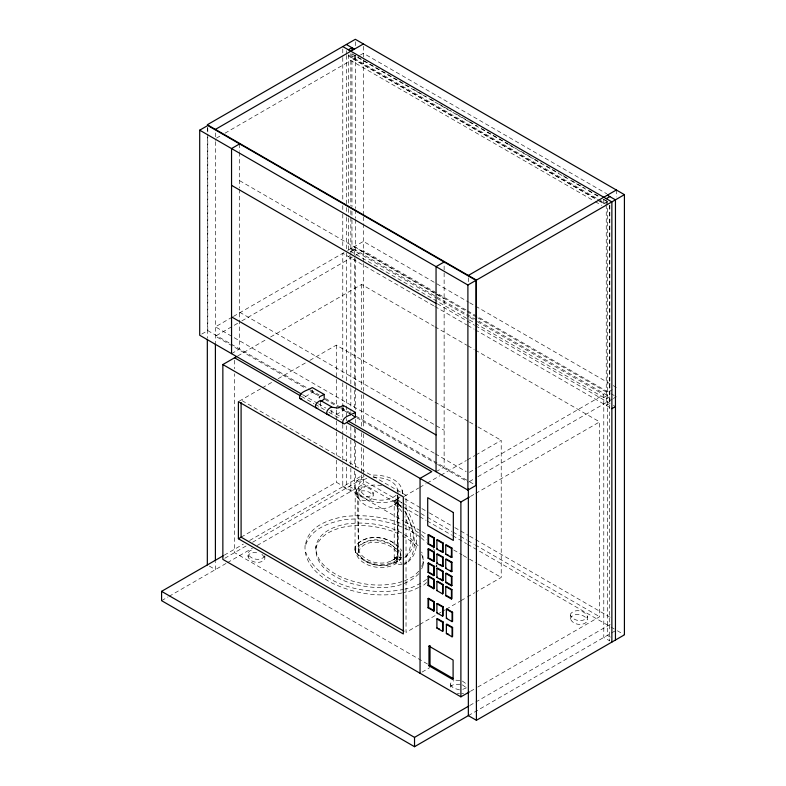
<?xml version="1.0" encoding="UTF-8"?>
<svg xmlns="http://www.w3.org/2000/svg" width="786" height="786" viewBox="0 0 786 786"><rect width="100%" height="100%" fill="white"/><g stroke="black" fill="none" stroke-linecap="round" stroke-linejoin="round"><path stroke-width="0.59" stroke-dasharray="3.93 2.95" d="M320.58 402.255L320.57 406.578L317.731 408.219M402.019 503.178L396.989 499.218L394.749 500.613L394.749 504.583L397.077 503.541L397.421 498.53M381.672 485.679C373.173 484.117 359.114 484.854 357.316 495.426L358.544 552.362C362.543 566.785 393.973 571.825 398.178 555.564L398.247 498.186L397.451 495.101M264.902 555.81L264.813 559.082C260.49 565.645 245.34 561.793 248.18 552.686L250.017 550.622L253.593 549.561M248.091 556.96L248.838 554.592L250.017 553.658L253.593 552.597L257.936 552.823M401.803 557.087C390.819 571.275 361.884 566.716 354.997 550.298L355.252 484.029L357.109 480.845L360.44 478.202L364.105 476.66M356.205 491.505L356.294 490.268C360.921 483.439 376.396 487.929 372.928 497.43C368.742 503.826 353.926 500.387 356.205 491.505C358.662 497.381 369.263 499.041 372.928 493.628L373.016 492.39M356.205 495.318L356.294 494.07C359.959 488.656 370.56 490.317 373.016 496.192M354.997 550.298L355.252 546.791C365.195 531.631 393.481 536.357 401.833 550.986M402.265 493.529C402.825 478.438 382.458 474.272 370.53 475.206M460.203 684.242L453.895 684.39L451.105 686.011L450.358 688.379L450.447 683.329L453.895 680.588M570.479 615.212L570.567 613.974C575.195 607.146 590.669 611.636 587.201 621.146C583.015 627.533 568.199 624.094 570.479 615.212C572.935 621.087 583.536 622.748 587.201 617.334L587.289 616.096M570.479 619.024L570.567 617.786C574.232 612.373 584.833 614.033 587.289 619.899M397.932 495.779L397.706 555.407C389.119 568.052 364.311 564.161 358.593 550.416L358.809 484.746L360.352 482.113L363.122 479.932L366.915 478.34M358.593 550.416L358.809 547.508C367.406 534.873 392.214 538.754 397.932 552.509M397.785 491.682C397.176 480.217 381.947 476.955 372.485 477.436M355.301 549.581L355.685 546.231C366.109 530.422 404.024 537.29 400.673 558.964C391.182 573.731 356.294 568.592 355.301 549.581C361.609 565.812 390.387 570.253 400.673 555.928L401.047 552.578M355.301 552.617L355.685 549.267C365.971 534.942 394.749 539.383 401.047 555.614M358.544 552.362C362.759 536.101 394.179 541.141 398.178 555.564M398.247 498.186L397.637 501.183L397.706 555.407L397.706 495.062L397.637 501.183C388.235 513.455 362.228 510.566 357.316 495.426M401.548 558.984L398.531 559.239L394.208 557.657L394.208 504.16L397.127 503.305L394.749 504.583M397.421 560.683L397.077 561.784L394.749 562.825L394.749 557.854L397.077 556.95L400.772 557.844L396.989 556.468L397.077 561.784L397.038 556.134M418.791 573.751C401.626 591.288 373.399 589.245 351.46 583.517C335.691 578.182 315.382 567.747 315.874 548.49C316.483 533.154 333.559 526.276 346.557 523.948C365.883 521.423 386.388 524.213 403.434 533.949M315.874 548.49C319.057 534.598 333.991 528.87 346.557 526.482C364.792 523.928 383.617 526.767 400.3 534.559M421.669 566.382L423.369 562.088L422.671 554.032L421.591 552.018M421.669 568.917L423.369 564.633L423.369 562.088M420.245 537.162C398.787 521.668 371.051 516.903 345.093 519.654C329.314 522.307 310.637 528.693 305.489 545.612C307.041 526.669 328.98 519.104 345.093 516.481C371.051 513.73 398.787 518.495 420.245 533.989M435.847 566.961L436.79 564.947L436.79 567.07M264.813 556.046C261.158 561.459 250.547 559.799 248.091 553.924M406.008 556.635C414.399 544.973 410.734 528.713 404.859 516.726M418.791 571.206L413.967 576.04L404.515 580.992M426.611 579.38L421.895 582.731M426.611 582.554L424.086 584.853L419.695 586.955M394.543 559.052L391.3 560.821M354.997 487.536C361.894 503.63 387.341 507.176 400.408 496.713M466.422 687.819L461.667 689.813M396.173 495.278C385.337 503.924 364.282 500.987 358.593 487.654M343.305 407.757L343.305 410.154L337.941 413.731L335.907 414.035M312.278 389.895L312.278 392.293L302.757 398.482M404.8 557.5C419.311 546.948 412.473 524.203 404.8 511.165M405.036 511.421C413.613 526.414 421.05 552.332 404.456 564.26C425.098 553.148 415.578 521.531 404.692 506.498M409.27 86.882L351.961 53.802L348.375 55.875L598.824 200.469M468.151 121.27L354.427 55.61L350.841 57.683L596.348 199.428M216.455 138.12L220.689 135.673M224.924 133.227L350.841 60.532L594.226 201.049M354.427 55.61L354.427 58.459L359.418 55.58M360.41 55.01L363.397 53.281L606.782 193.798M201.727 334.089L207.779 330.601L230.062 343.462M232.332 317.072L215.403 326.838L434.334 453.247M233.393 316.453L346.606 251.088M347.667 250.479L351.961 248.003L609.838 396.881L606.252 398.954L348.375 250.076M354.427 385.445L354.427 246.578L363.397 241.4L468.613 302.138M350.841 251.491L354.427 249.427M348.375 256.541L350.173 255.509M237.618 323.331L215.403 336.162L305.734 388.323M241.852 320.894L354.427 255.892M355.429 255.322L363.397 250.714L466.491 310.234M231.546 353.641L239.622 348.984L239.622 189.033M237.736 355.95L266.326 339.444M270.561 336.998L361.589 284.444L433.852 326.161M239.288 401.115L261.188 388.481M262.249 387.862L272.821 381.76M278.116 378.705L305.616 362.827M309.841 360.381L336.29 345.123L468.446 421.424M607.372 201.648L603.786 203.721L597.409 200.037M241.096 537.172L336.29 482.211L403.955 521.275M224.256 555.162L243.375 544.118M249.653 540.493L362.336 475.442M224.806 558.266L246.205 545.906M252.561 542.242L361.589 479.293L401.98 502.608M161.582 600.661L167.958 596.987M169.019 596.368L226.378 563.257M227.439 562.638L252.434 548.215M257.179 545.474L363.397 484.147L363.397 474.823M436.053 471.718L444.129 467.051L444.129 261.984M404.23 496.349L418.722 487.978M419.783 487.369L426.13 483.704M427.181 483.095L439.875 475.766M440.936 475.157L466.324 460.498M467.375 459.889L474.783 455.615M475.844 454.996L501.222 440.347L501.222 577.435L475.844 592.094M469.399 472.268L476.807 467.994M477.868 467.385L603.786 394.68L603.786 637.436L609.838 640.924M612.353 389.738L607.372 392.607L477.711 317.75M603.786 397.529L607.372 395.456M469.399 481.592L476.807 477.318M477.868 476.699L612.353 399.052M613.355 398.482L616.342 396.753M470.421 496.467L474.665 494.021M475.717 493.411L599.639 421.876L599.639 616.725L475.717 688.261M418.722 625.067L406.028 632.396L406.028 495.308L241.096 400.084M419.783 624.457L436.702 614.691M437.763 614.082L440.936 612.245M441.987 611.636L445.161 609.808M446.222 609.189L459.977 601.251M461.028 600.642L466.324 597.586M467.375 596.977L474.783 592.703M422.003 672.118L429.814 667.609M470.421 691.326L474.665 688.88M469.763 705.494L612.097 623.318M468.348 715.633L616.342 630.185M420.795 583.251L412.031 587.447L405.183 589.048M418.604 587.476L412.031 590.62L402.894 592.752M394.208 557.657L397.077 556.95M397.077 499.7L394.749 500.613L401.784 507.058M402.147 581.611C381.397 588.105 358.495 584.941 338.943 576.02C327.595 570.027 314.96 560.192 315.874 545.946M404.033 589.313C370.432 596.191 320.491 587.378 305.705 552.263M401.754 593.017C378.115 597.763 353.101 593.292 331.535 582.829C316.699 575.018 302.089 560.742 305.489 542.438M461.667 693.616L463.622 693.242M404.358 563.071L406.696 562.864M402.118 564.466L399.779 564.662L394.749 562.825L396.989 561.43L402.019 563.267M397.628 558.954L394.749 557.854M455.851 680.204L460.203 680.43M459.525 689.862L453.355 688.123L450.358 684.567M457.324 693.39L459.525 693.665M462.306 681.02L466.688 684.174M462.306 684.832L466.688 687.986M413.515 89.339L417.759 91.785M418.82 92.404L426.248 96.688M430.492 99.144L434.737 101.591M438.981 104.037L443.225 106.493M444.286 107.102L451.714 111.396M455.968 113.842L461.274 116.908M462.335 117.517L468.702 121.191M469.763 121.81L477.19 126.094M481.435 128.55L507.962 143.867M509.023 144.477L516.451 148.77M520.696 151.217L533.429 158.566M534.49 159.185L541.927 163.468M546.172 165.925L558.905 173.274M563.149 175.73L567.394 178.176M571.638 180.623L584.371 187.982M588.616 190.428L593.921 193.494M594.982 194.103L598.166 195.94M604.532 199.624L606.654 200.843M469.213 121.879L598.873 196.736M603.127 199.192L606.311 201.039M354.427 58.459L605.249 203.269M599.885 201.078L606.252 204.753L606.252 201.118M595.287 201.658L601.663 205.343M469.674 302.757L612.097 384.983M613.159 385.592L616.342 387.429M467.552 310.853L609.965 393.069M611.027 393.688L614.22 395.525M354.427 246.578L436.269 293.826M437.33 294.436L476.65 317.141M239.622 180.672L444.129 298.749M350.841 248.651L435.866 297.737M436.928 298.346L468.81 316.758M469.871 317.367L476.247 321.052M477.318 321.661L603.786 394.68M437.33 303.76L474.528 325.237M475.589 325.846L612.422 404.849M613.434 405.429L615.448 406.598M433.744 305.833L342.775 253.308L342.775 377.968M434.805 306.442L466.688 324.854M467.749 325.463L474.125 329.147M475.186 329.756L611.862 408.661M434.923 326.77L466.796 345.182M467.867 345.791L474.243 349.475M475.304 350.084L599.639 421.876M469.507 422.033L476.906 426.307M477.967 426.916L501.222 440.347M239.622 312.209L444.129 430.286M435.395 453.856L466.216 471.649M231.123 344.081L309.556 389.355M310.617 389.974L319.087 394.867M325.453 398.531L340.279 407.099M341.34 407.708L349.819 412.611M356.176 416.275L468.535 481.15M469.606 481.759L473.85 484.215M309.989 390.78L318.487 395.682M324.864 399.367L339.749 407.954M340.81 408.573L351.44 414.703M352.501 415.322L355.685 417.16M356.756 417.769L436.466 463.789M437.527 464.408L468.348 482.201M312.278 392.293L318.232 395.731M343.305 410.154L351.352 414.802M352.354 415.381L355.37 417.12M302.541 394.631L317.377 403.198M318.438 403.808L325.856 408.091M330.091 410.538L341.743 417.268M301.352 396.341L314.076 403.69M315.137 404.299L324.677 409.811M328.921 412.257L341.645 419.606M404.849 498.756L420.795 507.962M421.856 508.571L428.232 512.256M429.294 512.865L453.738 526.984M454.799 527.593L468.613 535.571M469.674 536.18L612.097 618.405M403.041 503.217L426.415 516.716M427.476 517.335L451.921 531.444M452.982 532.053L459.358 535.738M460.419 536.347L466.796 540.031M467.867 540.65L474.243 544.325M475.304 544.944L599.639 616.725M401.656 506.233L355.331 479.489L355.331 472.131M402.727 506.852L418.663 516.048M419.724 516.667L426.1 520.352M427.171 520.961L451.616 535.079M452.677 535.688L466.491 543.666M467.552 544.276L609.965 626.501M611.027 627.11L614.22 628.957M617.354 630.765L623.406 634.263M610.398 637.112L607.372 635.363L607.372 206.207M405.016 521.894L420.874 531.041M421.925 531.66L426.159 534.097M453.65 549.964L462.109 554.857M463.16 555.466L468.446 558.512M469.507 559.121L476.906 563.395M477.967 564.004L501.222 577.435M427.525 664.032L234.562 552.637L234.562 373.714M209.351 566.097L215.403 569.595L215.403 562.236M404.476 534.598L410.734 538.469L418.368 545.975M402.383 535.846L410.734 541.004L418.368 548.51M421.198 534.618L426.307 539.265M421.198 537.791L426.307 542.438M261.905 554.277L264.902 557.834M394.208 504.16L398.531 507.56L401.882 511.725M402.108 507.835L396.989 503.197L397.077 499.356M421.591 554.562L422.671 556.576L423.369 564.633M433.469 548.51L434.501 550.721M397.127 503.305L398.531 507.56M397.038 502.676L397.077 503.541M436.721 564.849L436.77 567.03M616.342 189.996L616.342 196.991M609.838 205.126L609.838 403.356L606.252 405.429L606.252 205.981M609.396 205.392L609.396 640.669M607.372 201.304L607.372 204.989M603.786 199.575L603.786 204.242M468.348 277.772L468.348 282.803M402.52 490.022L402.52 493.637M397.932 489.747L397.932 494.571M363.397 46.295L363.397 58.675M363.397 59.903L363.397 215.619M363.397 216.848L363.397 262.21M363.397 263.438L363.397 393.413M363.397 394.641L363.397 427.741M363.397 433.872L363.397 443.687M363.397 448.59L363.397 474.341M361.589 284.444L361.589 389.836M361.589 394.739L361.589 427.82M361.589 432.722L361.589 442.528M361.589 447.43L361.589 479.293M355.331 41.756L355.331 46.659M355.331 55.236L355.331 208.506M355.331 209.734L355.331 218.321M355.331 219.54L355.331 253.878M355.331 258.781L355.331 386.299M355.331 387.527L355.331 409.594M355.331 419.4L355.331 423.084M355.331 429.215L355.331 437.792M355.331 442.705L355.331 467.228M354.427 390.328L354.427 409.889M354.427 428.223L354.427 437.999M354.427 439.217L354.427 466.108M354.427 470.991L354.427 489.324L346.361 484.667L346.361 466.275M351.961 53.802L351.961 206.757M351.961 211.355L351.961 218.989M351.961 219.903L351.961 252.031M350.841 53.664L350.841 205.706M350.841 210.609L350.841 254.752M350.841 255.981L350.841 387.174M350.841 388.402L350.841 410.469M350.841 411.697L350.841 415.372M350.841 426.415L350.841 466.874M350.841 468.102L350.841 491.397L342.775 486.74L342.775 463.514M348.375 54.676L348.375 207.327M348.375 208.545L348.375 217.093M348.375 218.311L348.375 250.429M346.361 50.609L346.361 54.283M346.361 55.511L346.361 206.325M346.361 207.553L346.361 216.14M346.361 217.368L346.361 251.697M346.361 252.925L346.361 384.118M346.361 385.346L346.361 417.228M346.361 418.457L346.361 420.903M346.361 425.806L346.361 433.165M346.361 438.067L346.361 461.372M342.775 48.997L342.775 56.337M342.775 57.565L342.775 200.705M342.775 205.598L342.775 212.937M342.775 214.156L342.775 247.187M342.775 382.851L342.775 406.077M342.775 407.295L342.775 417.071M342.775 424.411L342.775 434.186M342.775 435.405L342.775 462.296M336.29 345.123L336.29 378.164M336.29 379.392L336.29 408.769M336.29 409.997L336.29 419.783M336.29 421.011L336.29 430.807M336.29 432.025L336.29 455.281M336.29 460.183L336.29 482.211M331.82 409.928L331.78 413.053M239.622 143.907L239.622 151.266M239.622 152.425L239.622 187.982M234.562 360.234L234.562 368.811M215.403 132.903L215.403 140.439M215.403 141.667L215.403 342.755M207.779 127.98L207.779 132.893M207.779 134.121L207.779 330.601M207.327 127.194L207.327 132.107M207.327 137.01L207.327 338.098"/><path stroke-width="1.18" d="M319.254 397.824L319.597 396.704L324.186 394.444L324.186 399.17L321.435 400.988M301.48 394.022L199.703 335.258L199.703 130.181L207.779 125.524L475.972 280.366L475.972 485.434L467.896 490.1L348.11 420.932M348.375 49.783L351.961 47.72L351.961 50.166M215.403 129.405L363.397 43.957M239.622 143.907L231.546 148.564L231.546 353.641M469.37 691.935L460.891 696.828L222.851 559.396L222.851 364.547L236.684 356.559M444.129 261.984L436.053 266.641L436.053 471.718M468.348 275.444L616.342 189.996M606.252 198.671L609.838 196.598M199.703 130.181L467.896 285.023L475.972 280.366M624.418 194.653L355.331 39.3L207.327 124.748L476.414 280.101L624.418 194.653L624.418 634.842L476.414 720.29L468.348 715.633L468.348 488.794M331.78 407.227L337.941 408.032L343.305 405.429L355.37 412.395L355.37 417.12L344.317 423.949L326.819 414.035C325.935 410.783 329.069 408.032 331.78 406.942L320.57 400.467C317.819 401.567 314.773 404.318 315.569 407.58L317.141 408.307M238.394 538.734L403.326 633.958L403.326 496.87L238.394 401.636L238.394 538.734L241.096 537.172L403.916 631.178M468.702 715.427L414.527 746.7L161.582 600.661L161.582 591.347L223.195 555.771M611.862 408.661L615.448 406.598M222.851 364.547L460.891 501.979L469.37 497.086M428.046 534.883L428.576 534.578L434.265 537.86L434.265 546.968L433.734 547.272L428.046 543.991L428.046 534.883L433.734 538.164L434.265 537.86M428.046 543.991L428.576 543.686L428.576 534.578M436.898 539.982L437.419 539.677L443.108 542.969L443.108 552.077L442.577 552.381L436.898 549.1L436.898 539.982L442.577 543.273L443.108 542.969M428.046 549.05L428.576 548.746L434.265 552.027L434.265 561.145L433.734 561.44L428.046 558.158L428.046 549.05L433.734 552.332L434.265 552.027M436.898 549.1L437.419 548.795M445.741 545.091L446.261 544.786L451.95 548.068L451.95 557.186L451.429 557.49L445.741 554.199L445.741 545.091L451.429 548.373L451.95 548.068M428.046 558.158L428.576 557.854L428.576 548.746M436.898 554.159L437.419 553.855L443.108 557.136L443.108 566.244L442.577 566.549L436.898 563.267L436.898 554.159L442.577 557.441L443.108 557.136M428.046 563.218L428.576 562.923L434.265 566.205L434.265 575.313L433.734 575.617L428.046 572.336L428.046 563.218L433.734 566.51L434.265 566.205M445.741 554.199L448.158 554.995M436.898 563.267L437.419 562.963M445.741 559.268L446.261 558.964L451.95 562.245L451.95 571.353L451.429 571.658L445.741 568.376L445.741 559.268L451.429 562.55L451.95 562.245M428.046 572.336L428.576 572.031L428.576 562.923M436.898 568.327L437.419 568.023L443.108 571.304L443.108 580.422L442.577 580.726L436.898 577.445L436.898 568.327L442.577 571.609L443.108 571.304M428.046 576.384L428.576 576.079L434.265 579.361L434.265 588.468L433.734 588.773L428.046 585.491L428.046 576.384L433.734 579.665L434.265 579.361M445.741 568.376L446.261 568.072M436.898 577.445L437.419 577.14M445.741 573.436L446.261 573.132L451.95 576.413L451.95 585.521L451.429 585.825L445.741 582.544L445.741 573.436L451.429 576.718L451.95 576.413M428.046 585.491L428.576 585.187L434.265 588.468M436.898 581.493L437.419 581.188L443.108 584.47L443.108 593.577L442.577 593.882L436.898 590.6L436.898 581.493L442.577 584.774L443.108 584.47M445.741 582.544L446.261 582.239L451.95 585.521M436.898 590.6L437.419 590.296M445.741 586.592L446.261 586.287L451.95 589.579L451.95 598.686L451.429 598.991L445.741 595.709L445.741 586.592L451.429 589.883L451.95 589.579M428.046 598.657L428.576 598.352L434.265 601.634L434.265 610.742L433.734 611.046L428.046 607.765L428.046 598.657L433.734 601.938L434.265 601.634M445.741 595.709L446.261 595.405L451.007 598.136M428.046 607.765L428.576 607.46L428.576 598.352M436.898 603.756L437.419 603.452L443.108 606.733L443.108 615.851L442.577 616.155L436.898 612.874L436.898 603.756L442.577 607.038L443.108 606.733M436.898 612.874L437.419 612.569M446.369 609.229L446.9 608.924L452.589 612.206L452.589 621.323L452.058 621.628L446.369 618.336L446.369 609.229L452.058 612.51L452.589 612.206M436.898 618.946L437.419 618.641L443.108 621.923L443.108 631.03L442.577 631.335L436.898 628.053L436.898 618.946L442.577 622.227L443.108 621.923M446.369 618.336L446.9 618.042M436.898 628.053L439.315 628.839M446.369 624.418L446.9 624.113L452.589 627.395L452.589 636.503L452.058 636.807L446.369 633.526L446.369 624.418L452.058 627.7L452.589 627.395M446.369 633.526L448.796 634.312M428.969 646.112L453.1 660.043L453.1 679.713L428.969 665.781L428.969 646.112L430.021 645.503L430.021 665.172L453.1 678.505M428.969 665.781L430.021 665.172M161.582 591.347L414.527 737.376L468.702 706.103M324.186 394.444L312.278 387.567C308.014 390.465 298.857 391.556 299.643 398.394L327.507 414.468L328.931 414.694M355.37 412.395C351.244 415.165 341.89 416.433 342.745 423.222M301.804 399.023L299.643 398.394M346.361 44.478L354.427 49.135M607.372 195.174L615.448 199.841L615.448 640.02M342.775 46.551L611.862 201.904L611.862 642.093M231.546 185.339L436.053 303.406M231.546 316.876L436.053 434.943M234.562 357.777L300.301 395.731M346.95 422.662L431.76 471.629L420.048 478.389L420.048 673.248M429.52 544.236L434.265 546.968M440.268 550.436L443.108 552.077M450.054 556.085L451.95 557.186M429.52 558.404L434.265 561.145M440.268 564.603L443.108 566.244M450.054 570.263L451.95 571.353M429.52 572.572L434.265 575.313M440.268 578.781L443.108 580.422M429.52 608.01L434.265 610.742M476.414 280.101L476.414 720.29M467.896 285.023L467.896 490.1M460.891 501.979L460.891 696.828M452.058 612.51L452.058 621.628M452.058 627.7L452.058 636.807M451.429 548.373L451.429 557.49M451.429 562.55L451.429 571.658M451.429 576.718L451.429 585.825M451.429 589.883L451.429 598.991M442.577 543.273L442.577 552.381M442.577 557.441L442.577 566.549M442.577 571.609L442.577 580.726M442.577 584.774L442.577 593.882M442.577 607.038L442.577 616.155M442.577 622.227L442.577 631.335M433.734 538.164L433.734 547.272M433.734 552.332L433.734 561.44M433.734 566.51L433.734 575.617M433.734 579.665L433.734 588.773M433.734 601.938L433.734 611.046M428.576 576.079L428.576 585.187M414.527 737.376L414.527 746.7M343.305 405.429L343.305 406.215M320.57 400.467L320.57 401.489M241.096 402.53L241.096 537.172M215.403 343.983L215.403 561.008M207.327 339.326L207.327 564.928M453.335 512.501L427.702 497.695L427.702 525.628L453.335 540.424L453.335 512.501"/></g></svg>
